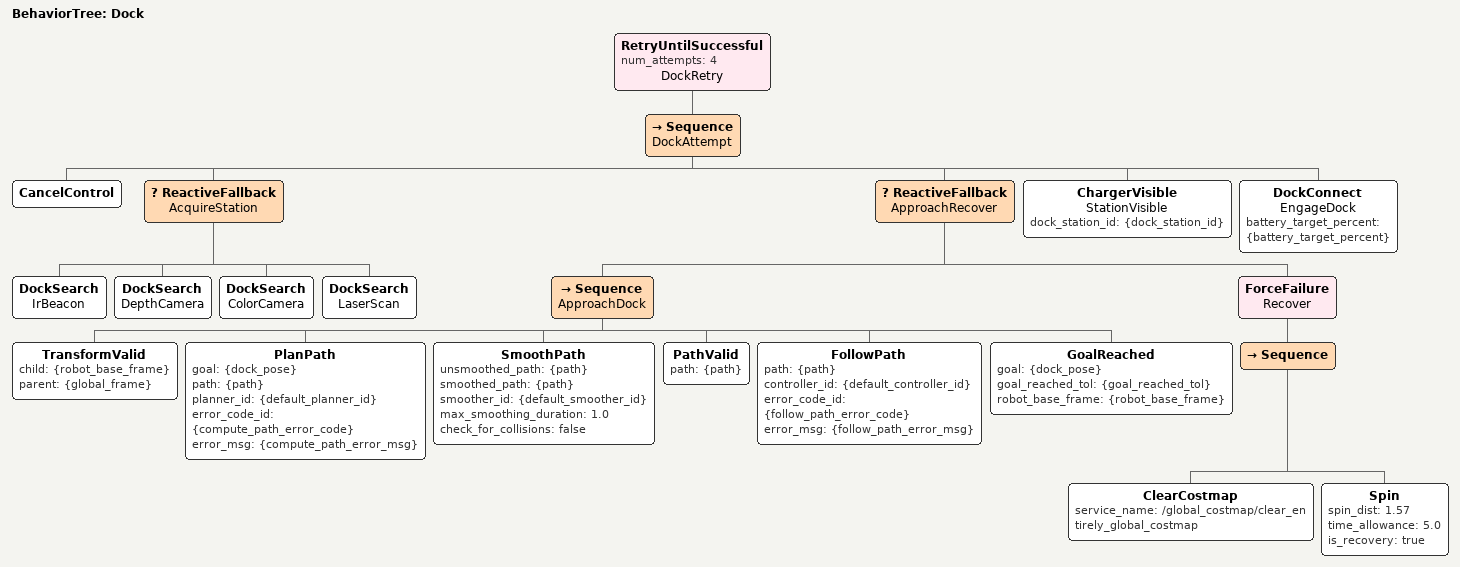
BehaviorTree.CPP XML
<!--
  Dock: acquire station → approach → confirm → engage.
  Acquire is OR across IrBeacon / DepthCamera / ColorCamera / LaserScan.
-->
<root BTCPP_format="4" main_tree_to_execute="Dock">
  <BehaviorTree ID="Dock">
    <RetryUntilSuccessful num_attempts="4" name="DockRetry">
      <Sequence name="DockAttempt">
        <CancelControl/>
        <ReactiveFallback name="AcquireStation">
          <DockSearch name="IrBeacon"/>
          <DockSearch name="DepthCamera"/>
          <DockSearch name="ColorCamera"/>
          <DockSearch name="LaserScan"/>
        </ReactiveFallback>
        <ReactiveFallback name="ApproachRecover">
          <Sequence name="ApproachDock">
            <TransformValid child="{robot_base_frame}" parent="{global_frame}"/>
            <PlanPath goal="{dock_pose}" path="{path}" planner_id="{default_planner_id}"
                      error_code_id="{compute_path_error_code}"
                      error_msg="{compute_path_error_msg}"/>
            <SmoothPath unsmoothed_path="{path}" smoothed_path="{path}"
                        smoother_id="{default_smoother_id}"
                        max_smoothing_duration="1.0" check_for_collisions="false"/>
            <PathValid path="{path}"/>
            <FollowPath path="{path}" controller_id="{default_controller_id}"
                        error_code_id="{follow_path_error_code}"
                        error_msg="{follow_path_error_msg}"/>
            <GoalReached goal="{dock_pose}" goal_reached_tol="{goal_reached_tol}"
                         robot_base_frame="{robot_base_frame}"/>
          </Sequence>
          <ForceFailure name="Recover">
            <Sequence>
              <ClearCostmap service_name="/global_costmap/clear_entirely_global_costmap"/>
              <Spin spin_dist="1.57" time_allowance="5.0" is_recovery="true"/>
            </Sequence>
          </ForceFailure>
        </ReactiveFallback>
        <ChargerVisible name="StationVisible" dock_station_id="{dock_station_id}"/>
        <DockConnect name="EngageDock" battery_target_percent="{battery_target_percent}"/>
      </Sequence>
    </RetryUntilSuccessful>
  </BehaviorTree>
</root>
